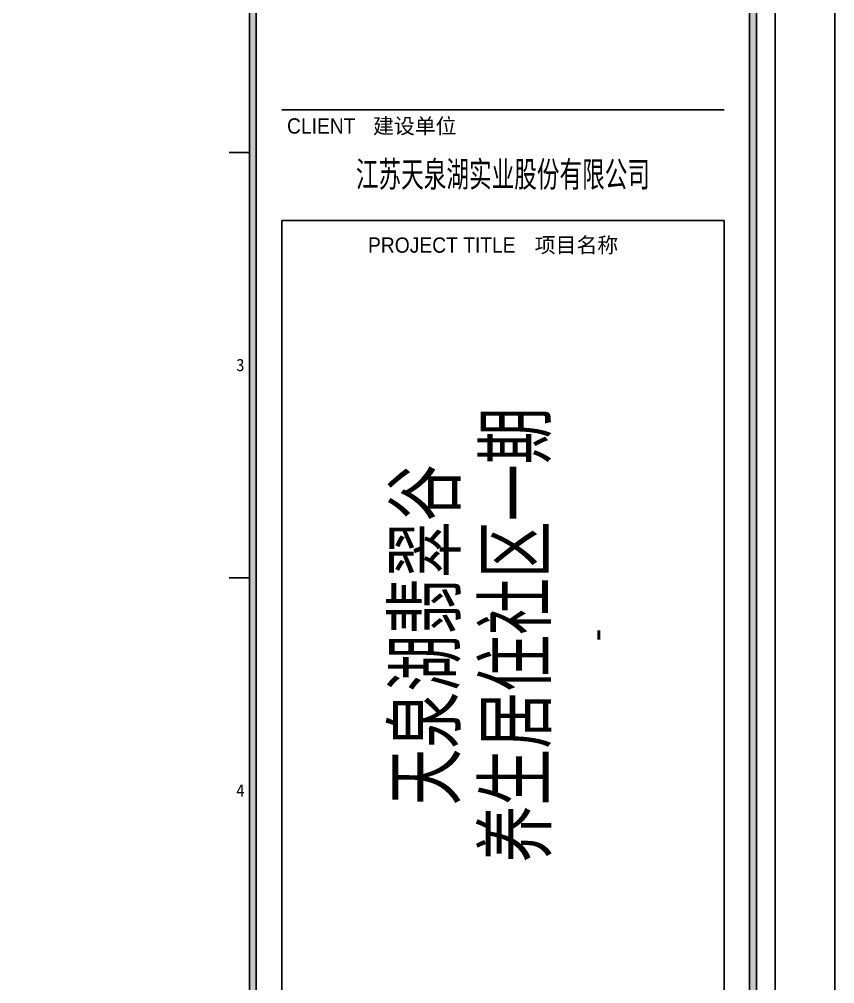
# Paper-space layout '布局1' of a CAD drawing. Header units: millimetres. Extents: x 74 to 2091, y 199 to 657.
# Drawn here: x 1976 to 2071.9, y 430.6 to 543.9 of the extents above; entities that cross this region are included whole.
import ezdxf
from ezdxf.enums import TextEntityAlignment as Align

# ---------------------------------------------------------------- set-up
doc = ezdxf.new("R2010")
doc.units = ezdxf.units.MM
doc.layers.add('DEFPOINTS(视图框)', color=251, linetype='Continuous', plot=False)
doc.layers.add('W-图框', color=251, linetype='Continuous')
doc.styles.add('A2图框$0$WMF-Arial0', font='ARIAL.TTF')
doc.styles.add('A2图框$0$ZZ', font='SIMHEI.TTF')
doc.styles.add('WORD-2', font='SIMHEI.TTF')
doc.styles.add('WORD-3', font='SimSun.ttf')
doc.styles.add('黑体', font='SIMHEI.TTF')

# ---------------------------------------------------------------- blocks, each defined once
blk = doc.blocks.new('A2 图框')
at = {"layer": 'W-图框', "ltscale": 0.5}
h = blk.add_hatch(color=161, dxfattribs=at)
h.paths.add_polyline_path([(-562, 403), (-3, 403), (-3, 3), (-562, 3)], flags=16)
h.paths.add_polyline_path([(-562.8, 403.8), (-2.2, 403.8), (-2.2, 2.2), (-562.8, 2.2)])
at = {"layer": 'W-图框', "linetype": 'ByBlock'}
blk.add_hatch(color=161, dxfattribs=at).paths.add_polyline_path([(-61.8, 403), (-61, 403), (-61, 3), (-61.8, 3)])
at = {"layer": 'W-图框', "ltscale": 0.01}
blk.add_line((-6, 308), (-58, 308), dxfattribs=at)
at = {"layer": 'W-图框', "color": 7}
for p, q in [((-64.2, 303), (-61.8, 303)), ((-64.2, 253), (-61.8, 253))]:
    blk.add_line(p, q, dxfattribs=at)
at = {"layer": 'W-图框', "color": 251, "ltscale": 0.01}
for points in [[(-587, 413), (7, 413), (7, -7), (-587, -7)], [(-580, 406), (0, 406), (0, 0), (-580, 0)]]:
    blk.add_lwpolyline(points, close=True, dxfattribs=at)
at = {"layer": 'W-图框', "color": 161, "ltscale": 0.5}
for points in [[(-562.8, 403.8), (-2.2, 403.8), (-2.2, 2.2), (-562.8, 2.2)], [(-562, 403), (-3, 403), (-3, 3), (-562, 3)]]:
    blk.add_lwpolyline(points, close=True, dxfattribs=at)
at = {"layer": 'W-图框', "color": 161, "linetype": 'ByBlock'}
for points in [[(-562, 403), (-562, 3), (-61, 3), (-61, 403)], [(-61.8, 403), (-61, 403), (-61, 3), (-61.8, 3)], [(-3, 3), (-61, 3), (-61, 403), (-3, 403)], [(-3, 3), (-61, 3), (-61, 403), (-3, 403)], [(-58, 295), (-6, 295), (-6, 184), (-58, 184)]]:
    blk.add_lwpolyline(points, close=True, dxfattribs=at)
at = {"layer": 'W-图框', "lineweight": 0, "style": '黑体'}
for s, p in [('         建设单位', (-58.29, 305.2)), ('                项目名称', (-47.86, 291.2))]:
    blk.add_text(s, height=1.8, dxfattribs=at).set_placement(p)
at = {"layer": 'W-图框', "lineweight": 0, "style": 'A2图框$0$WMF-Arial0', "width": 0.9}
for s, p in [('CLIENT', (-57.38, 305.2)), ('PROJECT TITLE    ', (-47.86, 291.2))]:
    blk.add_text(s, height=1.8, dxfattribs=at).set_placement(p)
at = {"layer": 'W-图框', "lineweight": 0, "ltscale": 150, "style": 'A2图框$0$ZZ'}
for s, p in [('3', (-62.86, 278)), ('4', (-62.86, 228))]:
    blk.add_text(s, height=1.45, dxfattribs=at).set_placement(p, align=Align.MIDDLE)
at = {"layer": 'W-图框', "color": 35, "lineweight": 0, "style": 'WORD-3', "width": 0.65}
blk.add_attdef('建设单位', text='', height=3, dxfattribs=at).set_placement((-32, 300.49), align=Align.MIDDLE)
at = {"layer": 'W-图框', "color": 35, "ltscale": 1000, "style": 'WORD-2'}
for tag, height, width, p in [('项目名称英文翻译', 3.5, 0.8, (-21.14, 246.28)), ('项目名称', 7, 0.7, (-41.38, 246.28)), ('项目名称', 7, 0.7, (-30.73, 246.28))]:
    blk.add_attdef(tag, text='', height=height, rotation=90, dxfattribs=dict(at, width=width)).set_placement(p, align=Align.MIDDLE)
at = {"layer": 'W-图框', "color": 35, "lineweight": 0, "style": 'WORD-2'}
for tag, p in [('2013.01.01', (-41.46, 176)), ('2013.03.01', (-13.42, 176)), ('2013.05.01', (-41.46, 169)), ('2013.06.01', (-13.42, 169)), ('2013.08.01', (-41.46, 162)), ('2013.09.01', (-13.42, 162)), ('2013.09.01', (-32, 113))]:
    blk.add_attdef(tag, text='', height=1.8, dxfattribs=at).set_placement(p, align=Align.MIDDLE)
at = {"layer": 'W-图框', "color": 35, "ltscale": 1000, "style": 'WORD-2', "width": 0.78}
blk.add_attdef('FS2011000', text='', height=3.5, dxfattribs=at).set_placement((-32, 11.45), align=Align.MIDDLE)

psp = doc.layouts.new('布局1')

# ---------------------------------------------------------------- linework, layer by layer
at = {"layer": 'DEFPOINTS(视图框)', "ltscale": 0.01}
psp.add_lwpolyline([(1502.86, 628.3), (2003.09, 628.3), (2003.09, 228.3), (1502.86, 228.3)], close=True, dxfattribs=at)

# ---------------------------------------------------------------- block references
at = {"layer": 'W-图框'}
ref = psp.add_blockref('A2 图框', (2064.89, 225.3), dxfattribs=at)
ref.add_attrib('建设单位', '江苏天泉湖实业股份有限公司', dxfattribs={"color": 35, "lineweight": 0, "height": 3, "style": 'WORD-3', "width": 0.65}).set_placement((2032.89, 525.79), align=Align.MIDDLE)
ref.add_attrib('项目名称', '天泉湖翡翠谷', dxfattribs={"color": 35, "ltscale": 1000, "height": 7, "rotation": 90, "style": 'WORD-2', "width": 0.7}).set_placement((2023.52, 471.58), align=Align.MIDDLE)
ref.add_attrib('项目名称', '养生居住社区一期', dxfattribs={"color": 35, "ltscale": 1000, "height": 7, "rotation": 90, "style": 'WORD-2', "width": 0.7}).set_placement((2034.16, 471.58), align=Align.MIDDLE)
ref.add_attrib('项目名称英文翻译', '-', dxfattribs={"color": 35, "ltscale": 1000, "height": 3.5, "rotation": 90, "style": 'WORD-2', "width": 0.8}).set_placement((2043.75, 471.58), align=Align.MIDDLE)

doc.saveas('drawing.dxf')
